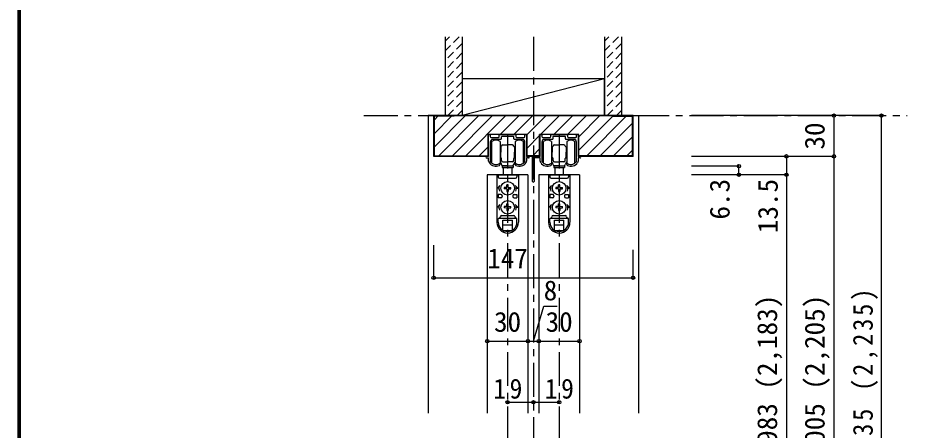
# Model space of a CAD drawing. Units: millimetres, scale not verified. Extents: x -973 to 977, y -718 to 696.
# Drawn here: x -973 to -318, y -257 to 46 of the extents above; entities that cross this region are included whole.
import ezdxf
from ezdxf.enums import TextEntityAlignment as Align

# ---------------------------------------------------------------- set-up
doc = ezdxf.new("R2010")
doc.units = ezdxf.units.MM
doc.header["$LTSCALE"] = 5
doc.header["$PDMODE"] = 32
doc.header["$PDSIZE"] = 2.5
doc.linetypes.add('CHAIN1', pattern=[8, 5, -1, 1, -1])
doc.linetypes.add('DASHED1', pattern=[1.8, 1.2, -0.6])
for name, color, linetype in [('0-1_通り芯', 4, 'CHAIN1'), ('0-2_柱', 7, 'Continuous'), ('0-3_仕上げ', 2, 'Continuous'), ('0-4_枠', 3, 'Continuous'), ('0-6_扉', 6, 'Continuous'), ('0-7_金物', 7, 'Continuous'), ('0-B_寸法', 7, 'Continuous'), ('0-C_ハッチ', 4, 'DASHED1'), ('F-1_枠', 6, 'Continuous')]:
    doc.layers.add(name, color=color, linetype=linetype)
doc.styles.add('ＭＳ ゴシック', font='')
doc.styles.get('ＭＳ ゴシック').set_extended_font_data('MS Gothic')

msp = doc.modelspace()

# ---------------------------------------------------------------- linework, layer by layer
at = {"layer": '0-1_通り芯'}
for p, q in [((-593.347, 32.5), (-593.347, -491.081)), ((-718.347, -25.5), (-317.847, -25.5)), ((-612.347, -39.5), (-612.347, -463.5)), ((-574.347, -39.5), (-574.347, -463.5))]:
    msp.add_line(p, q, dxfattribs=at)
at = {"layer": '0-2_柱'}
msp.add_line((-540.847, 1.5), (-645.847, -25.5), dxfattribs=at)
msp.add_lwpolyline([(-645.847, -25.5), (-540.847, -25.5), (-540.847, 1.5), (-645.847, 1.5)], close=True, dxfattribs=at)
at = {"layer": '0-3_仕上げ'}
for p, q in [((-658.347, 32.5), (-658.347, -25.5)), ((-645.847, 32.5), (-645.847, -25.5)), ((-540.847, 32.5), (-540.847, -25.5)), ((-528.347, 32.5), (-528.347, -25.5)), ((-658.347, -25.5), (-645.847, -25.5)), ((-540.847, -25.5), (-528.347, -25.5))]:
    msp.add_line(p, q, dxfattribs=at)
at = {"layer": '0-4_枠', "color": 4}
for p, q in [((-670.847, -25.5), (-670.847, -244.5)), ((-666.847, -25.5), (-670.847, -25.5)), ((-519.847, -25.5), (-515.847, -25.5)), ((-515.847, -25.5), (-515.847, -244.5))]:
    msp.add_line(p, q, dxfattribs=at)
at = {"layer": '0-4_枠'}
for p, q in [((-666.847, -55.5), (-666.847, -25.5)), ((-519.847, -25.5), (-666.847, -25.5)), ((-666.347, -55), (-666.347, -26)), ((-651.847, -26), (-666.347, -26)), ((-651.847, -25.5), (-651.847, -26)), ((-534.847, -26), (-534.847, -25.5)), ((-534.847, -26), (-520.347, -26)), ((-520.347, -55), (-520.347, -26)), ((-519.847, -55.5), (-519.847, -25.5)), ((-626.747, -55.5), (-626.747, -39.5)), ((-597.947, -39.5), (-626.747, -39.5)), ((-597.947, -55.5), (-597.947, -39.5)), ((-588.747, -55.5), (-588.747, -39.5)), ((-559.947, -39.5), (-588.747, -39.5)), ((-559.947, -55.5), (-559.947, -39.5)), ((-626.747, -55.5), (-666.847, -55.5)), ((-666.347, -55), (-626.747, -55)), ((-588.747, -55), (-597.947, -55)), ((-588.747, -55.5), (-597.947, -55.5)), ((-520.347, -55), (-559.947, -55)), ((-519.847, -55.5), (-559.947, -55.5))]:
    msp.add_line(p, q, dxfattribs=at)
at = {"layer": '0-6_扉'}
for p, q in [((-627.347, -69), (-627.347, -244.5)), ((-597.347, -69), (-627.347, -69)), ((-597.347, -69), (-597.347, -244.5)), ((-559.347, -69), (-589.347, -69)), ((-589.347, -69), (-589.347, -244.5)), ((-559.347, -69), (-559.347, -244.5))]:
    msp.add_line(p, q, dxfattribs=at)
at = {"layer": '0-7_金物'}
for p, q in [((-626.347, -55.5), (-626.347, -40)), ((-625.847, -39.5), (-625.647, -39.5)), ((-625.147, -40), (-625.147, -41)), ((-625.147, -45), (-625.147, -59.123)), ((-624.647, -41.5), (-618.997, -41.5)), ((-623.947, -60.5), (-623.947, -44.5)), ((-617.297, -43), (-623.147, -43)), ((-618.497, -41), (-618.497, -40)), ((-617.997, -39.5), (-606.697, -39.5)), ((-617.947, -44.5), (-617.947, -52.5)), ((-616.997, -41.3), (-616.997, -42.7)), ((-607.697, -42.7), (-607.697, -41.3)), ((-601.547, -43), (-607.397, -43)), ((-606.747, -44.5), (-606.747, -52.5)), ((-606.197, -40), (-606.197, -41)), ((-605.697, -41.5), (-600.047, -41.5)), ((-600.747, -60.5), (-600.747, -44.5)), ((-599.547, -41), (-599.547, -40)), ((-599.547, -59.123), (-599.547, -45)), ((-599.047, -39.5), (-598.847, -39.5)), ((-588.347, -55.5), (-588.347, -40)), ((-587.847, -39.5), (-587.647, -39.5)), ((-587.147, -40), (-587.147, -41)), ((-587.147, -45), (-587.147, -59.123)), ((-586.647, -41.5), (-580.997, -41.5)), ((-585.947, -60.5), (-585.947, -44.5)), ((-579.297, -43), (-585.147, -43)), ((-580.497, -41), (-580.497, -40)), ((-579.997, -39.5), (-568.697, -39.5)), ((-579.947, -44.5), (-579.947, -52.5)), ((-578.997, -41.3), (-578.997, -42.7)), ((-569.697, -42.7), (-569.697, -41.3)), ((-563.547, -43), (-569.397, -43)), ((-568.747, -44.5), (-568.747, -52.5)), ((-568.197, -40), (-568.197, -41)), ((-567.697, -41.5), (-562.047, -41.5)), ((-562.747, -60.5), (-562.747, -44.5)), ((-561.547, -41), (-561.547, -40)), ((-561.547, -59.123), (-561.547, -45)), ((-561.047, -39.5), (-560.847, -39.5)), ((-617.947, -48.5), (-617.647, -48.5)), ((-617.947, -50), (-617.447, -50)), ((-617.447, -48.7), (-617.647, -48.5)), ((-617.647, -50), (-617.447, -49.8)), ((-617.447, -48.5), (-617.447, -52.5)), ((-617.347, -48.5), (-617.447, -48.5)), ((-615.847, -47), (-612.347, -47)), ((-608.847, -47), (-612.347, -47)), ((-607.347, -48.5), (-607.247, -48.5)), ((-607.247, -48.5), (-607.247, -52.5)), ((-607.247, -48.7), (-607.047, -48.5)), ((-607.047, -50), (-607.247, -49.8)), ((-606.747, -50), (-607.247, -50)), ((-606.747, -48.5), (-607.047, -48.5)), ((-579.947, -48.5), (-579.647, -48.5)), ((-579.947, -50), (-579.447, -50)), ((-579.447, -48.7), (-579.647, -48.5)), ((-579.647, -50), (-579.447, -49.8)), ((-579.447, -48.5), (-579.447, -52.5)), ((-579.347, -48.5), (-579.447, -48.5)), ((-577.847, -47), (-574.347, -47)), ((-570.847, -47), (-574.347, -47)), ((-569.347, -48.5), (-569.247, -48.5)), ((-569.247, -48.5), (-569.247, -52.5)), ((-569.247, -48.7), (-569.047, -48.5)), ((-569.047, -50), (-569.247, -49.8)), ((-568.747, -50), (-569.247, -50)), ((-568.747, -48.5), (-569.047, -48.5)), ((-626.345, -55.5), (-627.745, -55.5)), ((-627.745, -56.7), (-626.345, -56.7)), ((-626.347, -58.966), (-626.347, -56.7)), ((-617.947, -52.5), (-617.947, -60.5)), ((-617.947, -55), (-617.447, -55)), ((-617.947, -56.5), (-617.647, -56.5)), ((-617.447, -55.2), (-617.647, -55)), ((-617.447, -56.3), (-617.647, -56.5)), ((-617.447, -56.5), (-617.447, -52.5)), ((-617.347, -56.5), (-617.447, -56.5)), ((-616.847, -58.5), (-616.847, -57)), ((-607.847, -58.5), (-607.847, -57)), ((-607.347, -56.5), (-607.247, -56.5)), ((-607.247, -56.5), (-607.247, -52.5)), ((-607.247, -55.2), (-607.047, -55)), ((-606.747, -55), (-607.247, -55)), ((-607.247, -56.3), (-607.047, -56.5)), ((-606.747, -56.5), (-607.047, -56.5)), ((-606.747, -52.5), (-606.747, -60.5)), ((-593.947, -73.9), (-593.947, -55.7)), ((-593.747, -55.5), (-588.347, -55.5)), ((-592.747, -56.9), (-592.747, -73.9)), ((-588.347, -56.7), (-592.547, -56.7)), ((-588.347, -58.966), (-588.347, -56.7)), ((-579.947, -52.5), (-579.947, -60.5)), ((-579.947, -55), (-579.447, -55)), ((-579.947, -56.5), (-579.647, -56.5)), ((-579.447, -55.2), (-579.647, -55)), ((-579.447, -56.3), (-579.647, -56.5)), ((-579.447, -56.5), (-579.447, -52.5)), ((-579.347, -56.5), (-579.447, -56.5)), ((-578.847, -58.5), (-578.847, -57)), ((-569.847, -58.5), (-569.847, -57)), ((-569.347, -56.5), (-569.247, -56.5)), ((-569.247, -56.5), (-569.247, -52.5)), ((-569.247, -55.2), (-569.047, -55)), ((-568.747, -55), (-569.247, -55)), ((-569.247, -56.3), (-569.047, -56.5)), ((-568.747, -56.5), (-569.047, -56.5)), ((-568.747, -52.5), (-568.747, -60.5)), ((-617.847, -61), (-617.847, -61.257)), ((-616.347, -62.8), (-616.347, -63.8)), ((-608.347, -62.8), (-616.347, -62.8)), ((-616.347, -63.8), (-608.347, -63.8)), ((-615.847, -59.5), (-612.347, -59.5)), ((-612.347, -62.5), (-615.847, -62.5)), ((-615.347, -62.5), (-615.347, -62.8)), ((-615.347, -69), (-615.347, -63.8)), ((-608.847, -59.5), (-612.347, -59.5)), ((-612.347, -62.5), (-608.847, -62.5)), ((-609.347, -62.5), (-609.347, -62.8)), ((-609.347, -63.8), (-609.347, -69)), ((-608.347, -62.8), (-608.347, -63.8)), ((-606.847, -61.257), (-606.847, -61)), ((-579.847, -61), (-579.847, -61.257)), ((-578.347, -62.8), (-578.347, -63.8)), ((-570.347, -62.8), (-578.347, -62.8)), ((-578.347, -63.8), (-570.347, -63.8)), ((-577.847, -59.5), (-574.347, -59.5)), ((-574.347, -62.5), (-577.847, -62.5)), ((-577.347, -62.5), (-577.347, -62.8)), ((-577.347, -69), (-577.347, -63.8)), ((-570.847, -59.5), (-574.347, -59.5)), ((-574.347, -62.5), (-570.847, -62.5)), ((-571.347, -62.5), (-571.347, -62.8)), ((-571.347, -63.8), (-571.347, -69)), ((-570.347, -62.8), (-570.347, -63.8)), ((-568.847, -61.257), (-568.847, -61)), ((-620.246, -69), (-620.246, -103.9)), ((-620.204, -69), (-604.404, -69)), ((-619.246, -69), (-619.246, -70.5)), ((-618.246, -71.5), (-606.446, -71.5)), ((-605.446, -69), (-605.446, -70.5)), ((-604.446, -69), (-604.446, -103.9)), ((-582.246, -69), (-582.246, -103.9)), ((-582.204, -69), (-566.404, -69)), ((-581.246, -69), (-581.246, -70.5)), ((-580.246, -71.5), (-568.446, -71.5)), ((-567.446, -69), (-567.446, -70.5)), ((-566.446, -69), (-566.446, -103.9)), ((-618.003, -77), (-619.846, -79)), ((-612.866, -78.48), (-614.796, -78.514)), ((-614.796, -78.514), (-614.796, -79.486)), ((-612.866, -78.48), (-612.832, -76.55)), ((-611.86, -76.55), (-612.832, -76.55)), ((-611.826, -78.48), (-611.86, -76.55)), ((-611.826, -78.48), (-609.896, -78.514)), ((-609.896, -79.486), (-609.896, -78.514)), ((-606.689, -77), (-604.846, -79)), ((-580.003, -77), (-581.846, -79)), ((-574.866, -78.48), (-576.796, -78.514)), ((-576.796, -78.514), (-576.796, -79.486)), ((-574.866, -78.48), (-574.832, -76.55)), ((-573.86, -76.55), (-574.832, -76.55)), ((-573.826, -78.48), (-573.86, -76.55)), ((-573.826, -78.48), (-571.896, -78.514)), ((-571.896, -79.486), (-571.896, -78.514)), ((-568.689, -77), (-566.846, -79)), ((-618.746, -79), (-619.846, -79)), ((-619.246, -83.5), (-619.246, -86)), ((-617.246, -83.5), (-619.246, -83.5)), ((-616.246, -84.5), (-616.246, -85)), ((-612.866, -79.52), (-614.796, -79.486)), ((-612.866, -79.52), (-612.832, -81.45)), ((-612.832, -81.45), (-611.86, -81.45)), ((-611.826, -79.52), (-611.86, -81.45)), ((-611.826, -79.52), (-609.896, -79.486)), ((-608.446, -84.5), (-608.446, -85)), ((-607.446, -83.5), (-605.446, -83.5)), ((-605.946, -79), (-604.846, -79)), ((-605.446, -83.5), (-605.446, -86)), ((-580.746, -79), (-581.846, -79)), ((-581.246, -83.5), (-581.246, -86)), ((-579.246, -83.5), (-581.246, -83.5)), ((-578.246, -84.5), (-578.246, -85)), ((-574.866, -79.52), (-576.796, -79.486)), ((-574.866, -79.52), (-574.832, -81.45)), ((-574.832, -81.45), (-573.86, -81.45)), ((-573.826, -79.52), (-573.86, -81.45)), ((-573.826, -79.52), (-571.896, -79.486)), ((-570.446, -84.5), (-570.446, -85)), ((-569.446, -83.5), (-567.446, -83.5)), ((-567.946, -79), (-566.846, -79)), ((-567.446, -83.5), (-567.446, -86)), ((-618.003, -91), (-619.846, -93)), ((-617.246, -86), (-619.246, -86)), ((-612.866, -92.48), (-612.832, -90.55)), ((-611.86, -90.55), (-612.832, -90.55)), ((-611.826, -92.48), (-611.86, -90.55)), ((-607.446, -86), (-605.446, -86)), ((-606.689, -91), (-604.846, -93)), ((-580.003, -91), (-581.846, -93)), ((-579.246, -86), (-581.246, -86)), ((-574.866, -92.48), (-574.832, -90.55)), ((-573.86, -90.55), (-574.832, -90.55)), ((-573.826, -92.48), (-573.86, -90.55)), ((-569.446, -86), (-567.446, -86)), ((-568.689, -91), (-566.846, -93)), ((-618.746, -93), (-619.846, -93)), ((-612.866, -92.48), (-614.796, -92.514)), ((-614.796, -92.514), (-614.796, -93.486)), ((-612.866, -93.52), (-614.796, -93.486)), ((-612.866, -93.52), (-612.832, -95.45)), ((-612.832, -95.45), (-611.86, -95.45)), ((-611.826, -93.52), (-611.86, -95.45)), ((-611.826, -92.48), (-609.896, -92.514)), ((-611.826, -93.52), (-609.896, -93.486)), ((-609.896, -93.486), (-609.896, -92.514)), ((-605.946, -93), (-604.846, -93)), ((-580.746, -93), (-581.846, -93)), ((-574.866, -92.48), (-576.796, -92.514)), ((-576.796, -92.514), (-576.796, -93.486)), ((-574.866, -93.52), (-576.796, -93.486)), ((-574.866, -93.52), (-574.832, -95.45)), ((-574.832, -95.45), (-573.86, -95.45)), ((-573.826, -93.52), (-573.86, -95.45)), ((-573.826, -92.48), (-571.896, -92.514)), ((-573.826, -93.52), (-571.896, -93.486)), ((-571.896, -93.486), (-571.896, -92.514)), ((-567.946, -93), (-566.846, -93)), ((-619.246, -103.9), (-619.246, -101.5)), ((-618.746, -101), (-605.946, -101)), ((-616.746, -99), (-607.946, -99)), ((-615.846, -102.5), (-608.846, -102.5)), ((-615.846, -109.846), (-615.846, -102.5)), ((-608.846, -109.846), (-608.846, -102.5)), ((-605.446, -103.9), (-605.446, -101.5)), ((-581.246, -103.9), (-581.246, -101.5)), ((-580.746, -101), (-567.946, -101)), ((-578.746, -99), (-569.946, -99)), ((-577.846, -102.5), (-570.846, -102.5)), ((-577.846, -109.846), (-577.846, -102.5)), ((-570.846, -109.846), (-570.846, -102.5)), ((-567.446, -103.9), (-567.446, -101.5)), ((-615.846, -106), (-608.846, -106)), ((-615.374, -110.1), (-609.318, -110.1)), ((-577.846, -106), (-570.846, -106)), ((-577.374, -110.1), (-571.318, -110.1))]:
    msp.add_line(p, q, dxfattribs=at)
for points in [[(-607.997, -41), (-612.047, -41), (-612.347, -40.7), (-612.647, -41), (-616.697, -41)], [(-598.347, -40), (-598.347, -55.5), (-596.947, -55.5)], [(-569.997, -41), (-574.047, -41), (-574.347, -40.7), (-574.647, -41), (-578.697, -41)], [(-560.347, -40), (-560.347, -55.5), (-558.947, -55.5)], [(-596.947, -56.7), (-598.347, -56.7), (-598.347, -58.966)], [(-558.947, -56.7), (-560.347, -56.7), (-560.347, -58.966)]]:
    msp.add_lwpolyline(points, dxfattribs=at)
for centre in [(-612.346, -79), (-574.346, -79), (-612.346, -93), (-574.346, -93)]:
    msp.add_circle(centre, 5, dxfattribs=at)
for centre, radius, start, end in [((-625.847, -40), 0.5, 90, 180), ((-625.647, -40), 0.5, 360, 90), ((-624.647, -41), 0.5, 180, 270), ((-623.147, -45), 2, 90, 180), ((-620.947, -48.5), 5, 53.1301, 126.8699), ((-618.997, -41), 0.5, 270, 0), ((-617.997, -40), 0.5, 90, 180), ((-617.297, -42.7), 0.3, 270, 360), ((-616.697, -41.3), 0.3, 90, 180), ((-607.997, -41.3), 0.3, 0, 90), ((-607.397, -42.7), 0.3, 180, 270), ((-603.747, -48.5), 5, 53.1301, 126.8699), ((-606.697, -40), 0.5, 0, 90), ((-605.697, -41), 0.5, 180, 270), ((-601.547, -45), 2, 0, 90), ((-600.047, -41), 0.5, 270, 360), ((-599.047, -40), 0.5, 90, 180), ((-598.847, -40), 0.5, 0, 90), ((-587.847, -40), 0.5, 90, 180), ((-587.647, -40), 0.5, 360, 90), ((-586.647, -41), 0.5, 180, 270), ((-585.147, -45), 2, 90, 180), ((-582.947, -48.5), 5, 53.1301, 126.8699), ((-580.997, -41), 0.5, 270, 0), ((-579.997, -40), 0.5, 90, 180), ((-579.297, -42.7), 0.3, 270, 360), ((-578.697, -41.3), 0.3, 90, 180), ((-569.997, -41.3), 0.3, 0, 90), ((-569.397, -42.7), 0.3, 180, 270), ((-565.747, -48.5), 5, 53.1301, 126.8699), ((-568.697, -40), 0.5, 0, 90), ((-567.697, -41), 0.5, 180, 270), ((-563.547, -45), 2, 0, 90), ((-562.047, -41), 0.5, 270, 360), ((-561.047, -40), 0.5, 90, 180), ((-560.847, -40), 0.5, 0, 90), ((-617.347, -48), 0.5, 270, 0), ((-615.847, -48), 1, 90, 180), ((-608.847, -48), 1, 0, 90), ((-607.347, -48), 0.5, 180, 270), ((-579.347, -48), 0.5, 270, 0), ((-577.847, -48), 1, 90, 180), ((-570.847, -48), 1, 0, 90), ((-569.347, -48), 0.5, 180, 270), ((-627.745, -56.1), 0.6, 90, 270), ((-624.347, -58.966), 2, 180, 215.95057), ((-617.347, -57), 0.5, 0, 90), ((-615.847, -58.5), 1, 180, 270), ((-608.847, -58.5), 1, 270, 0), ((-607.347, -57), 0.5, 90, 180), ((-600.347, -58.966), 2, 324.04943, 360), ((-596.947, -56.1), 0.6, 270, 90), ((-593.747, -55.7), 0.2, 90, 180), ((-592.547, -56.9), 0.2, 90, 180), ((-586.347, -58.966), 2, 180, 215.95057), ((-579.347, -57), 0.5, 0, 90), ((-577.847, -58.5), 1, 180, 270), ((-570.847, -58.5), 1, 270, 0), ((-569.347, -57), 0.5, 90, 180), ((-562.347, -58.966), 2, 324.04943, 360), ((-558.947, -56.1), 0.6, 270, 90), ((-620.947, -56.5), 6.2, 215.95057, 293.81884), ((-624.847, -59.123), 0.3, 180, 213.92311), ((-620.947, -56.5), 5, 213.92311, 301.89079), ((-620.947, -56.5), 5, 233.1301, 306.8699), ((-618.847, -61.257), 1, 293.81884, 0), ((-618.147, -61), 0.3, 360, 121.89079), ((-618.847, -61.5), 2, 0, 63.25632), ((-615.847, -61.5), 1, 180, 270), ((-608.847, -61.5), 1, 270, 0), ((-605.847, -61.5), 2, 116.74368, 180), ((-606.547, -61), 0.3, 58.10921, 180), ((-605.847, -61.257), 1, 180, 246.18116), ((-603.747, -56.5), 5, 233.1301, 306.8699), ((-603.747, -56.5), 5, 238.10921, 326.07689), ((-603.747, -56.5), 6.2, 246.18116, 324.04943), ((-599.847, -59.123), 0.3, 326.07689, 360), ((-582.947, -56.5), 6.2, 215.95057, 293.81884), ((-586.847, -59.123), 0.3, 180, 213.92311), ((-582.947, -56.5), 5, 213.92311, 301.89079), ((-582.947, -56.5), 5, 233.1301, 306.8699), ((-580.847, -61.257), 1, 293.81884, 0), ((-580.147, -61), 0.3, 360, 121.89079), ((-580.847, -61.5), 2, 0, 63.25632), ((-577.847, -61.5), 1, 180, 270), ((-570.847, -61.5), 1, 270, 0), ((-567.847, -61.5), 2, 116.74368, 180), ((-568.547, -61), 0.3, 58.10921, 180), ((-567.847, -61.257), 1, 180, 246.18116), ((-565.747, -56.5), 5, 233.1301, 306.8699), ((-565.747, -56.5), 5, 238.10921, 326.07689), ((-565.747, -56.5), 6.2, 246.18116, 324.04943), ((-561.847, -59.123), 0.3, 326.07689, 360), ((-618.246, -70.5), 1, 180, 270), ((-606.446, -70.5), 1, 270, 0), ((-580.246, -70.5), 1, 180, 270), ((-568.446, -70.5), 1, 270, 0), ((-612.346, -79), 6.4, 167.82427, 198.20996), ((-612.346, -79), 6.4, 341.79004, 12.17573), ((-593.347, -73.9), 0.6, 180, 0), ((-574.346, -79), 6.4, 167.82427, 198.20996), ((-574.346, -79), 6.4, 341.79004, 12.17573), ((-617.246, -84.5), 1, 0, 90), ((-617.246, -85), 1, 270, 0), ((-607.446, -84.5), 1, 90, 180), ((-607.446, -85), 1, 180, 270), ((-579.246, -84.5), 1, 0, 90), ((-579.246, -85), 1, 270, 0), ((-569.446, -84.5), 1, 90, 180), ((-569.446, -85), 1, 180, 270), ((-612.346, -93), 6.4, 167.82427, 198.20996), ((-612.346, -93), 6.4, 341.79004, 12.17573), ((-574.346, -93), 6.4, 167.82427, 198.20996), ((-574.346, -93), 6.4, 341.79004, 12.17573), ((-612.346, -104.1), 7.9, 180, 0), ((-618.746, -101.5), 0.5, 90, 180), ((-612.346, -103.9), 6.9, 180, 0), ((-618.746, -100), 1, 270, 0), ((-616.746, -100), 1, 90, 180), ((-607.946, -100), 1, 0, 90), ((-605.946, -100), 1, 180, 270), ((-605.946, -101.5), 0.5, 0, 90), ((-574.346, -104.1), 7.9, 180, 0), ((-580.746, -101.5), 0.5, 90, 180), ((-574.346, -103.9), 6.9, 180, 0), ((-580.746, -100), 1, 270, 0), ((-578.746, -100), 1, 90, 180), ((-569.946, -100), 1, 0, 90), ((-567.946, -100), 1, 180, 270), ((-567.946, -101.5), 0.5, 0, 90)]:
    msp.add_arc(centre, radius, start, end, dxfattribs=at)
at = {"layer": '0-B_寸法', "color": 4}
for p, q in [((-336.847, -25.5), (-476.847, -25.5)), ((-371.847, -25.5), (-371.847, -463.5)), ((-336.847, -475.5), (-336.847, -25.5)), ((-371.847, -55.5), (-476.847, -55.5)), ((-406.847, -55.5), (-406.847, -463.5)), ((-441.847, -62.7), (-476.847, -62.7)), ((-441.847, -69), (-441.847, -62.7)), ((-406.847, -69), (-476.847, -69)), ((-666.847, -144.804), (-666.847, -120.746)), ((-519.847, -144.804), (-519.847, -124.246)), ((-666.847, -144.804), (-519.847, -144.804)), ((-627.347, -191.5), (-559.347, -191.5)), ((-612.347, -236.5), (-593.347, -236.5)), ((-593.347, -236.5), (-574.347, -236.5))]:
    msp.add_line(p, q, dxfattribs=at)
msp.add_lwpolyline([(-593.347, -191.5), (-585.551, -165.866), (-575.934, -165.866)], dxfattribs=at)
at = {"layer": '0-B_寸法'}
for p in [(-371.847, -25.5), (-336.847, -25.5), (-406.847, -55.5), (-371.847, -55.5), (-441.847, -62.7), (-441.847, -69), (-406.847, -69), (-666.847, -144.804), (-519.847, -144.804), (-627.347, -191.5), (-597.347, -191.5), (-589.347, -191.5), (-559.347, -191.5), (-612.347, -236.5), (-593.347, -236.5), (-574.347, -236.5)]:
    msp.add_point(p, dxfattribs=at)
at = {"layer": '0-C_ハッチ'}
for p, q in [((-655.136, 32.5), (-658.347, 29.289)), ((-648.065, 32.5), (-658.347, 22.218)), ((-645.847, 27.647), (-658.347, 15.147)), ((-537.636, 32.5), (-540.847, 29.289)), ((-530.565, 32.5), (-540.847, 22.218)), ((-528.347, 27.647), (-540.847, 15.147)), ((-645.847, 20.576), (-658.347, 8.076)), ((-528.347, 20.576), (-540.847, 8.076)), ((-645.847, 13.505), (-658.347, 1.005)), ((-528.347, 13.505), (-540.847, 1.005)), ((-645.847, 6.434), (-658.347, -6.066)), ((-528.347, 6.434), (-540.847, -6.066)), ((-645.847, -0.637), (-658.347, -13.137)), ((-528.347, -0.637), (-540.847, -13.137)), ((-645.847, -7.709), (-658.347, -20.209)), ((-528.347, -7.709), (-540.847, -20.209)), ((-645.847, -14.78), (-656.567, -25.5)), ((-528.347, -14.78), (-539.067, -25.5)), ((-645.847, -21.851), (-649.496, -25.5)), ((-528.347, -21.851), (-531.996, -25.5))]:
    msp.add_line(p, q, dxfattribs=at)
at = {"layer": '0-C_ハッチ', "linetype": 'Continuous'}
for p, q in [((-666.347, -48.472), (-643.375, -25.5)), ((-666.347, -28.673), (-663.674, -26)), ((-666.347, -38.573), (-653.774, -26)), ((-662.975, -55), (-633.475, -25.5)), ((-653.076, -55), (-623.576, -25.5)), ((-643.176, -55), (-613.676, -25.5)), ((-617.777, -39.5), (-603.777, -25.5)), ((-607.877, -39.5), (-593.877, -25.5)), ((-597.978, -39.5), (-583.978, -25.5)), ((-588.078, -39.5), (-574.078, -25.5)), ((-578.179, -39.5), (-564.179, -25.5)), ((-568.279, -39.5), (-554.279, -25.5)), ((-559.947, -41.067), (-544.38, -25.5)), ((-559.947, -50.967), (-534.847, -25.867)), ((-525.081, -26), (-554.081, -55)), ((-544.181, -55), (-520.347, -31.166)), ((-597.947, -49.369), (-588.747, -40.169)), ((-534.282, -55), (-520.347, -41.065)), ((-626.747, -48.47), (-633.277, -55)), ((-593.679, -55), (-588.747, -50.068)), ((-524.382, -55), (-520.347, -50.965))]:
    msp.add_line(p, q, dxfattribs=at)
at = {"layer": 'F-1_枠'}
for p, q in [((-973.347, 695.833), (-973.347, -700.833)), ((-972.514, 695.833), (-972.514, -700.833)), ((-971.68, 695.833), (-971.68, -700.833))]:
    msp.add_line(p, q, dxfattribs=at)

# ---------------------------------------------------------------- texts
at = {"layer": '0-B_寸法', "style": 'ＭＳ ゴシック'}
for s, p in [('30', (-374.347, -50.5)), ('6.3', (-444.347, -102)), ('13.5', (-408.847, -112)), ('ＤＨ＝1,983 (2,183)', (-409.347, -347)), ('枠内＝2,005 (2,205)', (-374.347, -347))]:
    msp.add_text(s, height=14.66, rotation=90, dxfattribs=at).set_placement(p, align=Align.BOTTOM_LEFT)
for s, p in [('147', (-627.347, -142.304)), ('8', (-585.743, -165.866)), ('30', (-622.347, -189)), ('30', (-584.347, -189))]:
    msp.add_text(s, height=14.66, dxfattribs=at).set_placement(p, align=Align.BOTTOM_LEFT)
at = {"layer": '0-B_寸法', "insert": (-339.347, -360.75), "char_height": 14.66, "attachment_point": 7, "rotation": 90, "style": 'ＭＳ ゴシック'}
msp.add_mtext('\\T1.23;\\W0.9;枠外＝2,035\\~(2,235)', dxfattribs=at)
at = {"layer": '0-B_寸法', "char_height": 14.66, "attachment_point": 7, "style": 'ＭＳ ゴシック'}
for insert in [(-622.972, -234), (-584.972, -234)]:
    msp.add_mtext('\\T1.27;\\W0.95;19', dxfattribs=dict(at, insert=insert))

doc.saveas('drawing.dxf')
